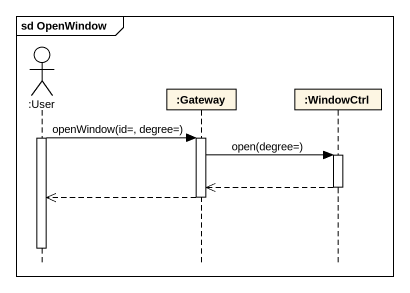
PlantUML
@startuml
mainframe sd OpenWindow
hide footbox
actor ":User" as User
participant ":Gateway" as Gateway
participant ":WindowCtrl" as WindowCtrl

activate User
User -> Gateway : openWindow(id=, degree=)
activate Gateway
Gateway -> WindowCtrl : open(degree=)
activate WindowCtrl
WindowCtrl -->> Gateway
deactivate WindowCtrl
Gateway -->> User
deactivate Gateway
deactivate User
@enduml
